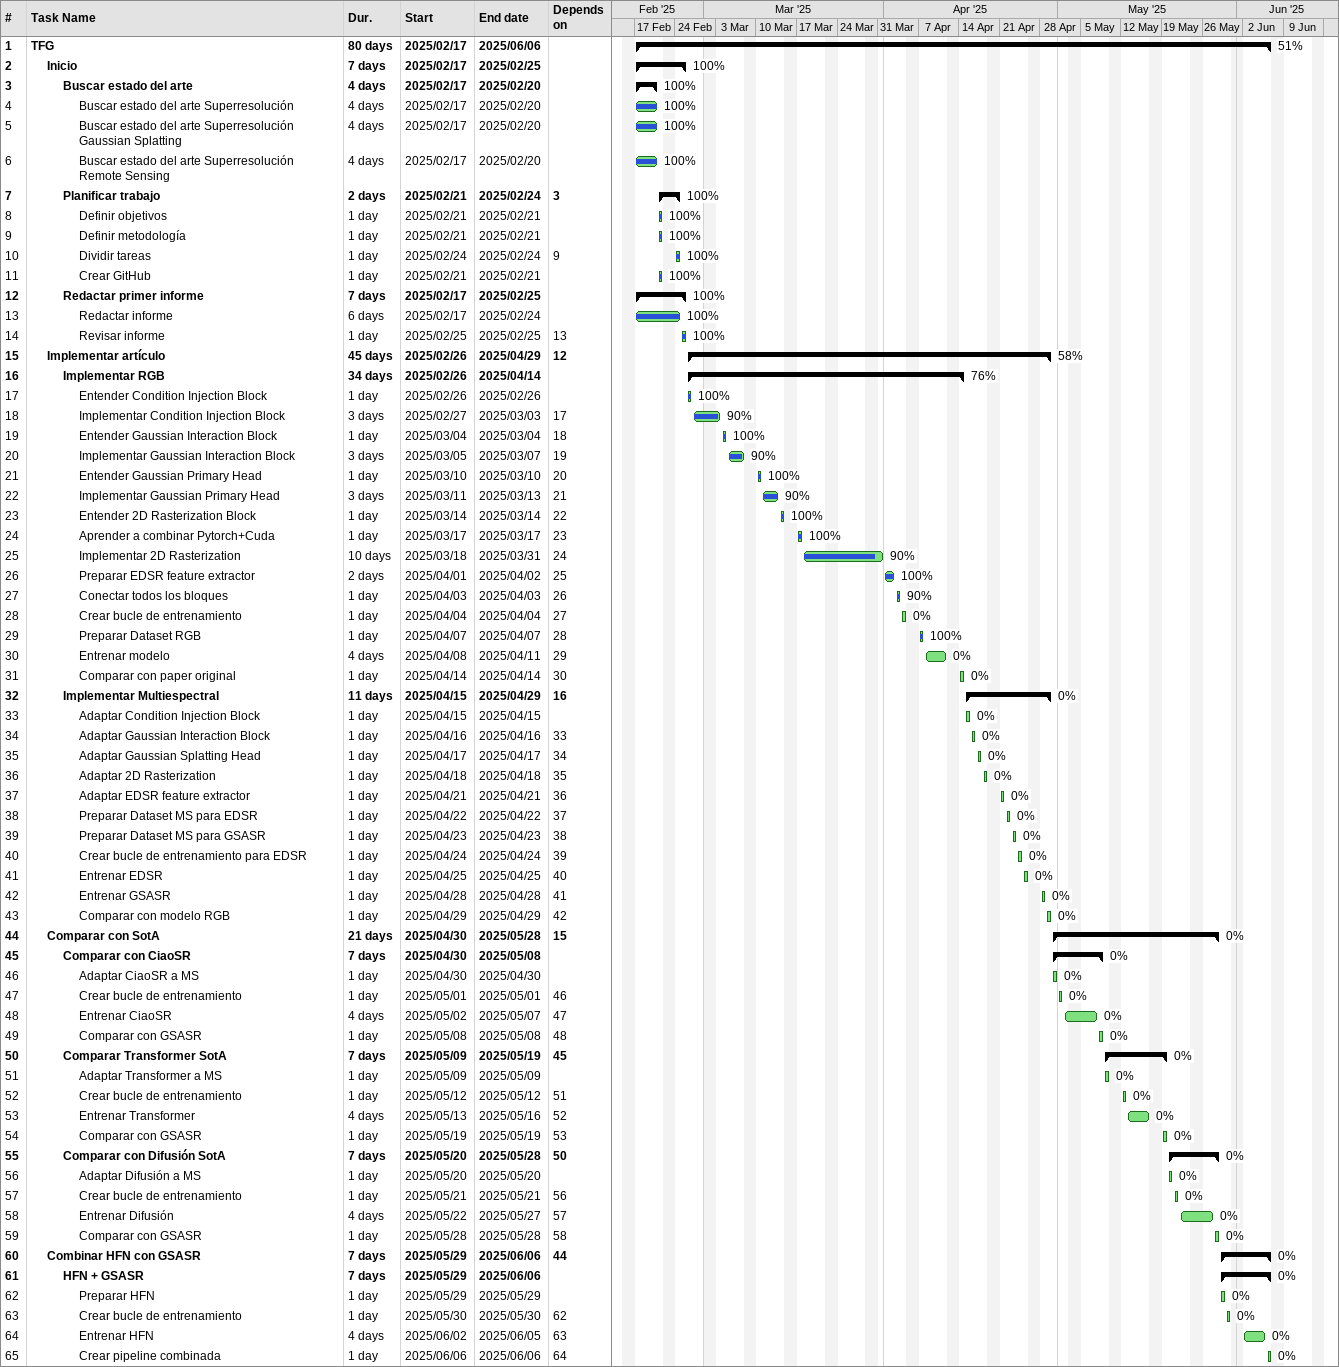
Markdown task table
| ID | Level | Task | Duration | Start | Finish | Predecessors | % complete |
|---|---|---|---|---|---|---|---|
| 1 | 1 | **TFG** | 80d | 2025-02-17 | 2025-06-06 |  | 51 |
| 2 | 2 | **Inicio** | 7d | 2025-02-17 | 2025-02-25 |  | 100 |
| 3 | 3 | **Buscar estado del arte** | 4d | 2025-02-17 | 2025-02-20 |  | 100 |
| 4 | 4 | Buscar estado del arte Superresolución | 4d | 2025-02-17 | 2025-02-20 |  | 100 |
| 5 | 4 | Buscar estado del arte Superresolución Gaussian Splatting | 4d | 2025-02-17 | 2025-02-20 |  | 100 |
| 6 | 4 | Buscar estado del arte Superresolución Remote Sensing | 4d | 2025-02-17 | 2025-02-20 |  | 100 |
| 7 | 3 | **Planificar trabajo** | 2d | 2025-02-21 | 2025-02-24 | 3 | 100 |
| 8 | 4 | Definir objetivos | 1d | 2025-02-21 | 2025-02-21 |  | 100 |
| 9 | 4 | Definir metodología | 1d | 2025-02-21 | 2025-02-21 |  | 100 |
| 10 | 4 | Dividir tareas | 1d | 2025-02-24 | 2025-02-24 | 9 | 100 |
| 11 | 4 | Crear GitHub | 1d | 2025-02-21 | 2025-02-21 |  | 100 |
| 12 | 3 | **Redactar primer informe** | 7d | 2025-02-17 | 2025-02-25 |  | 100 |
| 13 | 4 | Redactar informe | 6d | 2025-02-17 | 2025-02-24 |  | 100 |
| 14 | 4 | Revisar informe | 1d | 2025-02-25 | 2025-02-25 | 13 | 100 |
| 15 | 2 | **Implementar artículo** | 45d | 2025-02-26 | 2025-04-29 | 12 | 58 |
| 16 | 3 | **Implementar RGB** | 34d | 2025-02-26 | 2025-04-14 |  | 76 |
| 17 | 4 | Entender Condition Injection Block | 1d | 2025-02-26 | 2025-02-26 |  | 100 |
| 18 | 4 | Implementar Condition Injection Block | 3d | 2025-02-27 | 2025-03-03 | 17 | 90 |
| 19 | 4 | Entender Gaussian Interaction Block | 1d | 2025-03-04 | 2025-03-04 | 18 | 100 |
| 20 | 4 | Implementar Gaussian Interaction Block | 3d | 2025-03-05 | 2025-03-07 | 19 | 90 |
| 21 | 4 | Entender Gaussian Primary Head | 1d | 2025-03-10 | 2025-03-10 | 20 | 100 |
| 22 | 4 | Implementar Gaussian Primary Head | 3d | 2025-03-11 | 2025-03-13 | 21 | 90 |
| 23 | 4 | Entender 2D Rasterization Block | 1d | 2025-03-14 | 2025-03-14 | 22 | 100 |
| 24 | 4 | Aprender a combinar Pytorch+Cuda | 1d | 2025-03-17 | 2025-03-17 | 23 | 100 |
| 25 | 4 | Implementar 2D Rasterization | 10d | 2025-03-18 | 2025-03-31 | 24 | 90 |
| 26 | 4 | Preparar EDSR feature extractor | 2d | 2025-04-01 | 2025-04-02 | 25 | 100 |
| 27 | 4 | Conectar todos los bloques | 1d | 2025-04-03 | 2025-04-03 | 26 | 90 |
| 28 | 4 | Crear bucle de entrenamiento | 1d | 2025-04-04 | 2025-04-04 | 27 | 0 |
| 29 | 4 | Preparar Dataset RGB | 1d | 2025-04-07 | 2025-04-07 | 28 | 100 |
| 30 | 4 | Entrenar modelo | 4d | 2025-04-08 | 2025-04-11 | 29 | 0 |
| 31 | 4 | Comparar con paper original | 1d | 2025-04-14 | 2025-04-14 | 30 | 0 |
| 32 | 3 | **Implementar Multiespectral** | 11d | 2025-04-15 | 2025-04-29 | 16 | 0 |
| 33 | 4 | Adaptar Condition Injection Block | 1d | 2025-04-15 | 2025-04-15 |  | 0 |
| 34 | 4 | Adaptar Gaussian Interaction Block | 1d | 2025-04-16 | 2025-04-16 | 33 | 0 |
| 35 | 4 | Adaptar Gaussian Splatting Head | 1d | 2025-04-17 | 2025-04-17 | 34 | 0 |
| 36 | 4 | Adaptar 2D Rasterization | 1d | 2025-04-18 | 2025-04-18 | 35 | 0 |
| 37 | 4 | Adaptar EDSR feature extractor | 1d | 2025-04-21 | 2025-04-21 | 36 | 0 |
| 38 | 4 | Preparar Dataset MS para EDSR | 1d | 2025-04-22 | 2025-04-22 | 37 | 0 |
| 39 | 4 | Preparar Dataset MS para GSASR | 1d | 2025-04-23 | 2025-04-23 | 38 | 0 |
| 40 | 4 | Crear bucle de entrenamiento para EDSR | 1d | 2025-04-24 | 2025-04-24 | 39 | 0 |
| 41 | 4 | Entrenar EDSR | 1d | 2025-04-25 | 2025-04-25 | 40 | 0 |
| 42 | 4 | Entrenar GSASR | 1d | 2025-04-28 | 2025-04-28 | 41 | 0 |
| 43 | 4 | Comparar con modelo RGB | 1d | 2025-04-29 | 2025-04-29 | 42 | 0 |
| 44 | 2 | **Comparar con SotA** | 21d | 2025-04-30 | 2025-05-28 | 15 | 0 |
| 45 | 3 | **Comparar con CiaoSR** | 7d | 2025-04-30 | 2025-05-08 |  | 0 |
| 46 | 4 | Adaptar CiaoSR a MS | 1d | 2025-04-30 | 2025-04-30 |  | 0 |
| 47 | 4 | Crear bucle de entrenamiento | 1d | 2025-05-01 | 2025-05-01 | 46 | 0 |
| 48 | 4 | Entrenar CiaoSR | 4d | 2025-05-02 | 2025-05-07 | 47 | 0 |
| 49 | 4 | Comparar con GSASR | 1d | 2025-05-08 | 2025-05-08 | 48 | 0 |
| 50 | 3 | **Comparar Transformer SotA** | 7d | 2025-05-09 | 2025-05-19 | 45 | 0 |
| 51 | 4 | Adaptar Transformer a MS | 1d | 2025-05-09 | 2025-05-09 |  | 0 |
| 52 | 4 | Crear bucle de entrenamiento | 1d | 2025-05-12 | 2025-05-12 | 51 | 0 |
| 53 | 4 | Entrenar Transformer | 4d | 2025-05-13 | 2025-05-16 | 52 | 0 |
| 54 | 4 | Comparar con GSASR | 1d | 2025-05-19 | 2025-05-19 | 53 | 0 |
| 55 | 3 | **Comparar con Difusión SotA** | 7d | 2025-05-20 | 2025-05-28 | 50 | 0 |
| 56 | 4 | Adaptar Difusión a MS | 1d | 2025-05-20 | 2025-05-20 |  | 0 |
| 57 | 4 | Crear bucle de entrenamiento | 1d | 2025-05-21 | 2025-05-21 | 56 | 0 |
| 58 | 4 | Entrenar Difusión | 4d | 2025-05-22 | 2025-05-27 | 57 | 0 |
| 59 | 4 | Comparar con GSASR | 1d | 2025-05-28 | 2025-05-28 | 58 | 0 |
| 60 | 2 | **Combinar HFN con GSASR** | 7d | 2025-05-29 | 2025-06-06 | 44 | 0 |
| 61 | 3 | **HFN + GSASR** | 7d | 2025-05-29 | 2025-06-06 |  | 0 |
| 62 | 4 | Preparar HFN | 1d | 2025-05-29 | 2025-05-29 |  | 0 |
| 63 | 4 | Crear bucle de entrenamiento | 1d | 2025-05-30 | 2025-05-30 | 62 | 0 |
| 64 | 4 | Entrenar HFN | 4d | 2025-06-02 | 2025-06-05 | 63 | 0 |
| 65 | 4 | Crear pipeline combinada | 1d | 2025-06-06 | 2025-06-06 | 64 | 0 |
